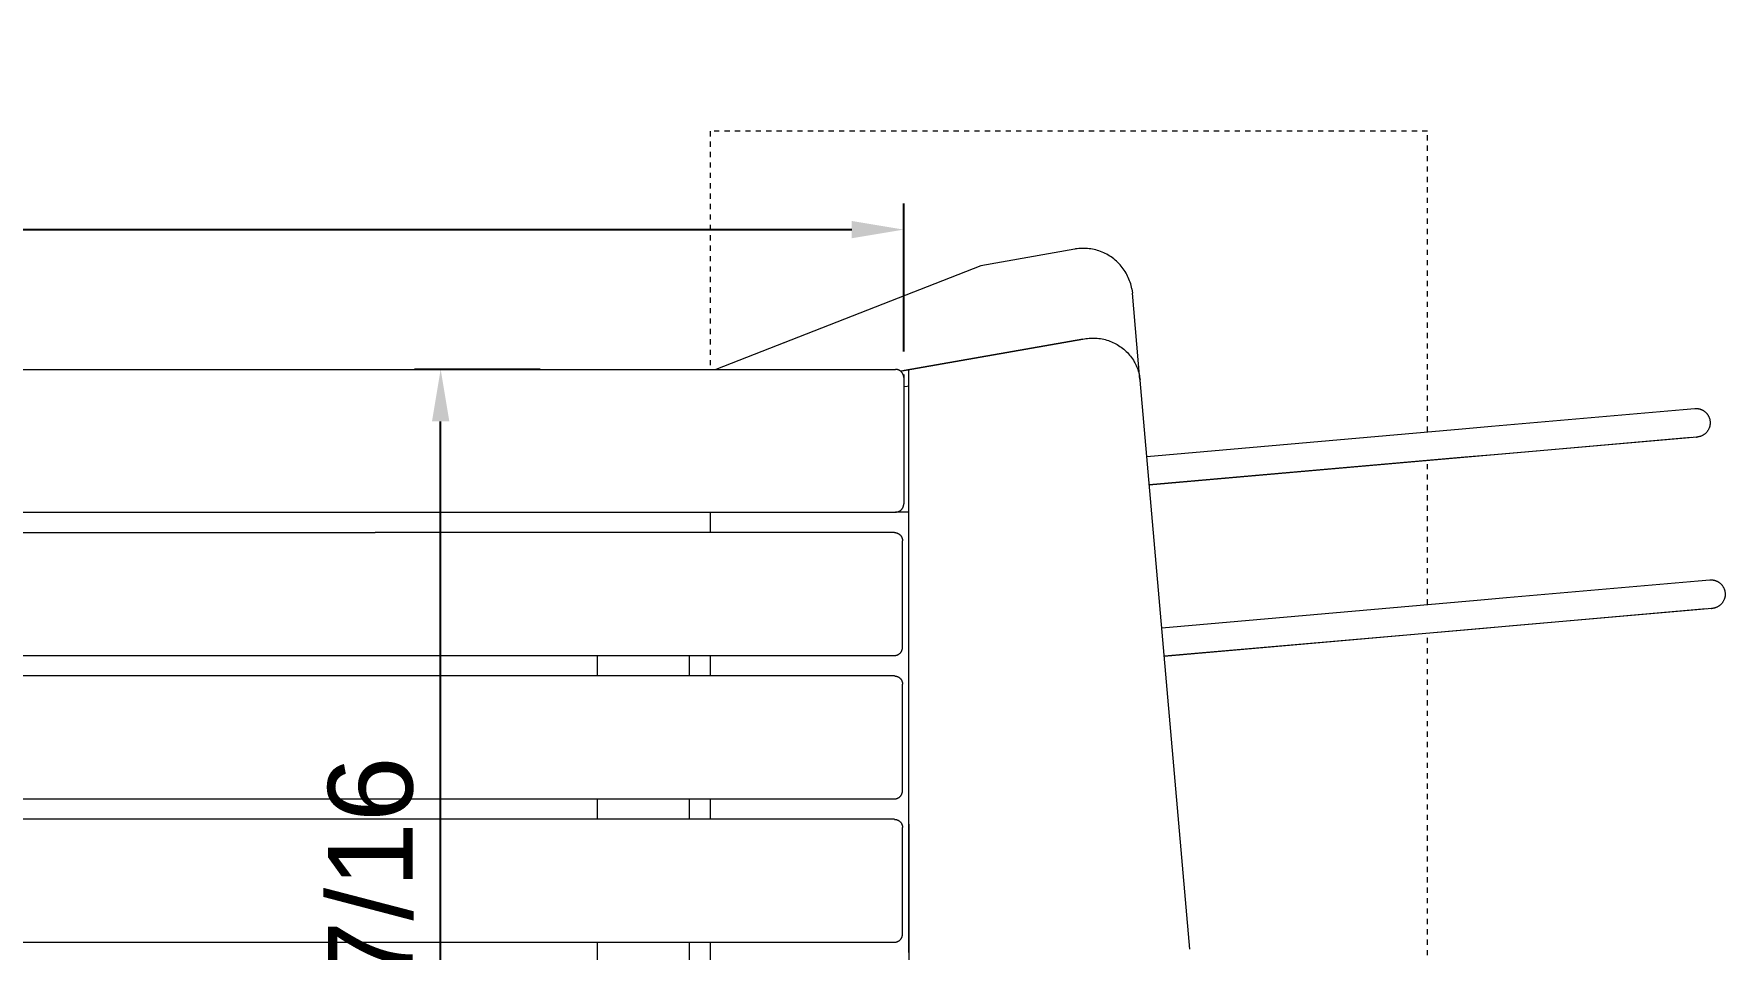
# Model space of a CAD drawing. Header units: inches. Extents: x -2 to 206, y 1 to 129.
# Drawn here: x 99.81 to 132.29, y 62.89 to 80.48 of the extents above; entities that cross this region are included whole.
import ezdxf

# ---------------------------------------------------------------- set-up
doc = ezdxf.new("R2010")
doc.units = ezdxf.units.IN
doc.linetypes.add('HIDDEN', pattern=[1.905, 1.27, -0.635])
for name, color, linetype, lineweight in [('ZANO_R', 7, 'Continuous', 0), ('ZANO_R_przerywana', 250, 'HIDDEN', 0), ('ZANO_W', 1, 'Continuous', 0)]:
    doc.layers.add(name, color=color, linetype=linetype, lineweight=lineweight)
doc.styles.get("Standard").update_dxf_attribs({"font": 'arial.ttf'})
doc.dimstyles.new('amerykanie', dxfattribs={"dimtxt": 50, "dimasz": 50, "dimexe": 0.5, "dimexo": 0.5, "dimgap": 1, "dimtad": 1, "dimdec": 0, "dimzin": 0, "dimlunit": 5, "dimtxsty": 'Standard', "dimcen": 0.09, "dimclrd": 1, "dimclre": 1, "dimclrt": 1, "dimazin": 0, "dimtfac": 1, "dimtdec": 0, "dimtmove": 0, "dimatfit": 3, "dimfxl": 1, "dimtzin": 0, "dimarcsym": 1})

# ---------------------------------------------------------------- blocks, each defined once
blk = doc.blocks.new('*D387')
at = {"layer": 'ZANO_W', "color": 1, "lineweight": -2}
for p, q in [((109.528, 74.034), (107.119, 74.034)), ((107.619, 52.582), (107.619, 73.034)), ((109.528, 51.582), (107.119, 51.582))]:
    blk.add_line(p, q, dxfattribs=at)
at = {"layer": 'ZANO_W', "color": 1}
for points in [[(107.786, 73.034), (107.452, 73.034), (107.619, 74.034)], [(107.452, 52.582), (107.786, 52.582), (107.619, 51.582)]]:
    blk.add_solid(points, dxfattribs=at)
at = {"layer": 'ZANO_W', "color": 1, "insert": (106.279, 62.808), "char_height": 1.625, "attachment_point": 5, "rotation": 90}
blk.add_mtext('22 7/16', dxfattribs=at)
blk = doc.blocks.new('*D388')
at = {"layer": 'ZANO_W', "color": 1, "lineweight": -2}
for p, q in [((18.149, 74.198), (18.149, 77.221)), ((116.513, 74.377), (116.513, 77.221)), ((19.149, 76.721), (115.513, 76.721))]:
    blk.add_line(p, q, dxfattribs=at)
at = {"layer": 'ZANO_W', "color": 1}
for points in [[(19.149, 76.887), (19.149, 76.554), (18.149, 76.721)], [(115.513, 76.554), (115.513, 76.887), (116.513, 76.721)]]:
    blk.add_solid(points, dxfattribs=at)
at = {"layer": 'ZANO_W', "color": 1, "insert": (67.331, 78.061), "char_height": 1.625, "attachment_point": 5}
blk.add_mtext('98 3/8', dxfattribs=at)

msp = doc.modelspace()

# ---------------------------------------------------------------- linework, layer by layer
at = {"layer": 'ZANO_R'}
for p, q in [((119.79941, 76.34736), (117.99449, 76.02346)), ((119.79941, 76.34736), (117.99449, 76.02346)), ((119.81149, 76.34934), (119.79941, 76.34736)), ((119.81149, 76.34934), (119.79941, 76.34736)), ((119.84382, 76.35389), (119.81149, 76.34934)), ((119.84382, 76.35389), (119.81149, 76.34934)), ((119.87629, 76.35732), (119.84382, 76.35389)), ((119.87629, 76.35732), (119.84382, 76.35389)), ((119.90886, 76.35963), (119.87629, 76.35732)), ((119.90886, 76.35963), (119.87629, 76.35732)), ((119.9415, 76.36083), (119.90886, 76.35963)), ((119.9415, 76.36083), (119.90886, 76.35963)), ((119.97415, 76.36089), (119.9415, 76.36083)), ((119.97415, 76.36089), (119.9415, 76.36083)), ((120.00679, 76.35984), (119.97415, 76.36089)), ((120.00679, 76.35984), (119.97415, 76.36089)), ((120.03937, 76.35766), (120.00679, 76.35984)), ((120.03937, 76.35766), (120.00679, 76.35984)), ((120.07185, 76.35436), (120.03937, 76.35766)), ((120.07185, 76.35436), (120.03937, 76.35766)), ((120.10421, 76.34995), (120.07185, 76.35436)), ((120.10421, 76.34995), (120.07185, 76.35436)), ((120.13639, 76.34443), (120.10421, 76.34995)), ((120.13639, 76.34443), (120.10421, 76.34995)), ((120.16836, 76.3378), (120.13639, 76.34443)), ((120.16836, 76.3378), (120.13639, 76.34443)), ((120.20009, 76.33008), (120.16836, 76.3378)), ((120.20009, 76.33008), (120.16836, 76.3378)), ((117.99449, 76.02346), (112.90162, 74.03409)), ((117.99449, 76.02346), (113.05279, 74.09314)), ((120.23153, 76.32127), (120.20009, 76.33008)), ((120.23153, 76.32127), (120.20009, 76.33008)), ((120.26265, 76.31138), (120.23153, 76.32127)), ((120.26265, 76.31138), (120.23153, 76.32127)), ((120.29342, 76.30043), (120.26265, 76.31138)), ((120.29342, 76.30043), (120.26265, 76.31138)), ((120.32378, 76.28843), (120.29342, 76.30043)), ((120.32378, 76.28843), (120.29342, 76.30043)), ((120.35372, 76.27539), (120.32378, 76.28843)), ((120.35372, 76.27539), (120.32378, 76.28843)), ((120.38319, 76.26132), (120.35372, 76.27539)), ((120.38319, 76.26132), (120.35372, 76.27539)), ((120.41216, 76.24625), (120.38319, 76.26132)), ((120.41216, 76.24625), (120.38319, 76.26132)), ((120.44059, 76.2302), (120.41216, 76.24625)), ((120.44059, 76.2302), (120.41216, 76.24625)), ((120.46845, 76.21317), (120.44059, 76.2302)), ((120.46845, 76.21317), (120.44059, 76.2302)), ((120.49572, 76.1952), (120.46845, 76.21317)), ((120.49572, 76.1952), (120.46845, 76.21317)), ((120.52234, 76.1763), (120.49572, 76.1952)), ((120.52234, 76.1763), (120.49572, 76.1952)), ((120.5483, 76.15649), (120.52234, 76.1763)), ((120.5483, 76.15649), (120.52234, 76.1763)), ((120.57357, 76.13581), (120.5483, 76.15649)), ((120.57357, 76.13581), (120.5483, 76.15649)), ((120.59811, 76.11426), (120.57357, 76.13581)), ((120.59811, 76.11426), (120.57357, 76.13581)), ((120.62189, 76.09189), (120.59811, 76.11426)), ((120.62189, 76.09189), (120.59811, 76.11426)), ((120.64489, 76.06871), (120.62189, 76.09189)), ((120.64489, 76.06871), (120.62189, 76.09189)), ((120.66707, 76.04475), (120.64489, 76.06871)), ((120.66707, 76.04475), (120.64489, 76.06871)), ((120.68842, 76.02004), (120.66707, 76.04475)), ((120.68842, 76.02004), (120.66707, 76.04475)), ((120.70891, 75.99462), (120.68842, 76.02004)), ((120.70891, 75.99462), (120.68842, 76.02004)), ((120.72851, 75.9685), (120.70891, 75.99462)), ((120.72851, 75.9685), (120.70891, 75.99462)), ((120.7472, 75.94173), (120.72851, 75.9685)), ((120.7472, 75.94173), (120.72851, 75.9685)), ((120.76496, 75.91432), (120.7472, 75.94173)), ((120.76496, 75.91432), (120.7472, 75.94173)), ((120.78177, 75.88633), (120.76496, 75.91432)), ((120.78177, 75.88633), (120.76496, 75.91432)), ((120.7976, 75.85777), (120.78177, 75.88633)), ((120.7976, 75.85777), (120.78177, 75.88633)), ((120.81244, 75.82868), (120.7976, 75.85777)), ((120.81244, 75.82868), (120.7976, 75.85777)), ((120.82627, 75.7991), (120.81244, 75.82868)), ((120.82627, 75.7991), (120.81244, 75.82868)), ((120.83907, 75.76907), (120.82627, 75.7991)), ((120.83907, 75.76907), (120.82627, 75.7991)), ((120.85084, 75.7386), (120.83907, 75.76907)), ((120.85084, 75.7386), (120.83907, 75.76907)), ((120.86155, 75.70776), (120.85084, 75.7386)), ((120.86155, 75.70776), (120.85084, 75.7386)), ((120.87119, 75.67656), (120.86155, 75.70776)), ((120.87119, 75.67656), (120.86155, 75.70776)), ((120.87975, 75.64505), (120.87119, 75.67656)), ((120.87975, 75.64505), (120.87119, 75.67656)), ((120.88722, 75.61326), (120.87975, 75.64505)), ((120.88722, 75.61326), (120.87975, 75.64505)), ((120.8936, 75.58124), (120.88722, 75.61326)), ((120.8936, 75.58124), (120.88722, 75.61326)), ((120.8936, 75.58124), (120.90492, 75.49635)), ((120.8936, 75.58124), (120.90492, 75.49635)), ((121.05008, 73.83714), (120.90492, 75.49635)), ((121.05008, 73.83714), (120.90492, 75.49635)), ((119.9509, 74.61582), (116.52245, 74.01281)), ((116.52245, 74.01281), (119.9509, 74.61582)), ((119.95094, 74.61543), (116.60784, 74.02446)), ((119.95094, 74.61543), (116.60784, 74.02446)), ((119.9509, 74.61582), (119.98148, 74.62203)), ((119.9509, 74.61582), (119.98148, 74.62203)), ((119.98148, 74.62203), (120.01225, 74.62719)), ((119.98148, 74.62203), (120.01225, 74.62719)), ((120.01225, 74.62719), (120.04318, 74.63131)), ((120.01225, 74.62719), (120.04318, 74.63131)), ((120.04318, 74.63131), (120.07423, 74.63436)), ((120.04318, 74.63131), (120.07423, 74.63436)), ((120.07423, 74.63436), (120.10537, 74.63636)), ((120.07423, 74.63436), (120.10537, 74.63636)), ((120.10537, 74.63636), (120.13656, 74.6373)), ((120.10537, 74.63636), (120.13656, 74.6373)), ((120.13656, 74.6373), (120.16776, 74.63717)), ((120.13656, 74.6373), (120.16776, 74.63717)), ((120.16776, 74.63717), (120.19894, 74.63597)), ((120.16776, 74.63717), (120.19894, 74.63597)), ((120.19894, 74.63597), (120.23006, 74.63372)), ((120.19894, 74.63597), (120.23006, 74.63372)), ((120.23006, 74.63372), (120.26108, 74.63041)), ((120.23006, 74.63372), (120.26108, 74.63041)), ((120.26108, 74.63041), (120.29198, 74.62604)), ((120.26108, 74.63041), (120.29198, 74.62604)), ((120.29198, 74.62604), (120.3227, 74.62062)), ((120.29198, 74.62604), (120.3227, 74.62062)), ((120.3227, 74.62062), (120.35323, 74.61415)), ((120.3227, 74.62062), (120.35323, 74.61415)), ((120.35323, 74.61415), (120.38352, 74.60665)), ((120.35323, 74.61415), (120.38352, 74.60665)), ((120.38352, 74.60665), (120.41353, 74.59813)), ((120.38352, 74.60665), (120.41353, 74.59813)), ((120.41353, 74.59813), (120.44324, 74.58858)), ((120.41353, 74.59813), (120.44324, 74.58858)), ((120.44324, 74.58858), (120.4726, 74.57803)), ((120.44324, 74.58858), (120.4726, 74.57803)), ((120.4726, 74.57803), (120.50159, 74.56648)), ((120.4726, 74.57803), (120.50159, 74.56648)), ((120.50159, 74.56648), (120.53016, 74.55395)), ((120.50159, 74.56648), (120.53016, 74.55395)), ((120.53016, 74.55395), (120.55829, 74.54046)), ((120.53016, 74.55395), (120.55829, 74.54046)), ((120.55829, 74.54046), (120.58595, 74.52601)), ((120.55829, 74.54046), (120.58595, 74.52601)), ((120.58595, 74.52601), (120.6131, 74.51063)), ((120.58595, 74.52601), (120.6131, 74.51063)), ((120.6131, 74.51063), (120.63971, 74.49433)), ((120.6131, 74.51063), (120.63971, 74.49433)), ((120.63971, 74.49433), (120.66574, 74.47714)), ((120.63971, 74.49433), (120.66574, 74.47714)), ((120.66574, 74.47714), (120.69118, 74.45907)), ((120.66574, 74.47714), (120.69118, 74.45907)), ((120.69118, 74.45907), (120.71598, 74.44014)), ((120.69118, 74.45907), (120.71598, 74.44014)), ((120.71598, 74.44014), (120.74013, 74.42038)), ((120.71598, 74.44014), (120.74013, 74.42038)), ((120.74013, 74.42038), (120.76359, 74.39981)), ((120.74013, 74.42038), (120.76359, 74.39981)), ((120.76359, 74.39981), (120.78633, 74.37845)), ((120.76359, 74.39981), (120.78633, 74.37845)), ((120.78633, 74.37845), (120.80833, 74.35632)), ((120.78633, 74.37845), (120.80833, 74.35632)), ((120.80833, 74.35632), (120.82957, 74.33346)), ((120.80833, 74.35632), (120.82957, 74.33346)), ((120.82957, 74.33346), (120.85001, 74.30989)), ((120.82957, 74.33346), (120.85001, 74.30989)), ((120.85001, 74.30989), (120.86964, 74.28564)), ((120.85001, 74.30989), (120.86964, 74.28564)), ((120.86964, 74.28564), (120.88843, 74.26073)), ((120.86964, 74.28564), (120.88843, 74.26073)), ((120.88843, 74.26073), (120.90636, 74.23519)), ((120.88843, 74.26073), (120.90636, 74.23519)), ((120.90636, 74.23519), (120.92341, 74.20906)), ((120.90636, 74.23519), (120.92341, 74.20906)), ((120.92341, 74.20906), (120.93956, 74.18236)), ((120.92341, 74.20906), (120.93956, 74.18236)), ((120.93956, 74.18236), (120.95325, 74.15738)), ((120.93956, 74.18236), (120.95325, 74.15738)), ((120.95325, 74.15738), (120.96613, 74.13196)), ((120.95325, 74.15738), (120.96613, 74.13196)), ((120.96613, 74.13196), (120.97817, 74.10613)), ((120.96613, 74.13196), (120.97817, 74.10613)), ((120.97817, 74.10613), (120.98937, 74.07993)), ((120.97817, 74.10613), (120.98937, 74.07993)), ((120.98937, 74.07993), (120.99971, 74.05338)), ((120.98937, 74.07993), (120.99971, 74.05338)), ((18.30655, 74.03409), (116.35539, 74.03409)), ((116.36077, 74.034), (116.35539, 74.03409)), ((116.36614, 74.03373), (116.36077, 74.034)), ((116.37149, 74.03327), (116.36614, 74.03373)), ((116.37683, 74.03263), (116.37149, 74.03327)), ((116.38214, 74.0318), (116.37683, 74.03263)), ((116.38743, 74.0308), (116.38214, 74.0318)), ((116.39267, 74.02962), (116.38743, 74.0308)), ((116.39787, 74.02825), (116.39267, 74.02962)), ((116.40302, 74.02672), (116.39787, 74.02825)), ((116.40812, 74.025), (116.40302, 74.02672)), ((116.41316, 74.02311), (116.40812, 74.025)), ((116.41812, 74.02106), (116.41316, 74.02311)), ((116.42302, 74.01883), (116.41812, 74.02106)), ((116.42783, 74.01644), (116.42302, 74.01883)), ((116.43256, 74.01388), (116.42783, 74.01644)), ((116.43721, 74.01117), (116.43256, 74.01388)), ((116.44175, 74.0083), (116.43721, 74.01117)), ((116.4462, 74.00527), (116.44175, 74.0083)), ((116.44378, 74.00695), (116.52245, 74.01281)), ((116.45054, 74.0021), (116.4462, 74.00527)), ((116.45476, 73.99878), (116.45054, 74.0021)), ((116.45888, 73.99531), (116.45476, 73.99878)), ((116.46287, 73.99171), (116.45888, 73.99531)), ((116.46673, 73.98797), (116.46287, 73.99171)), ((116.47047, 73.98411), (116.46673, 73.98797)), ((116.47407, 73.98012), (116.47047, 73.98411)), ((116.47754, 73.976), (116.47407, 73.98012)), ((116.48086, 73.97177), (116.47754, 73.976)), ((116.48403, 73.96744), (116.48086, 73.97177)), ((116.48706, 73.96299), (116.48403, 73.96744)), ((116.48993, 73.95845), (116.48706, 73.96299)), ((116.49265, 73.9538), (116.48993, 73.95845)), ((116.4952, 73.94907), (116.49265, 73.9538)), ((116.49384, 74.01068), (116.52245, 74.01281)), ((116.49759, 73.94426), (116.4952, 73.94907)), ((116.49982, 73.93936), (116.49759, 73.94426)), ((116.50188, 73.9344), (116.49982, 73.93936)), ((116.50376, 73.92936), (116.50188, 73.9344)), ((116.50548, 73.92426), (116.50376, 73.92936)), ((116.50702, 73.91911), (116.50548, 73.92426)), ((116.50838, 73.91391), (116.50702, 73.91911)), ((116.50956, 73.90867), (116.50838, 73.91391)), ((116.51056, 73.90338), (116.50956, 73.90867)), ((116.51139, 73.89807), (116.51056, 73.90338)), ((116.51203, 73.89273), (116.51139, 73.89807)), ((116.51249, 73.88737), (116.51203, 73.89273)), ((116.51276, 73.882), (116.51249, 73.88737)), ((116.51285, 73.87663), (116.51276, 73.882)), ((116.51285, 73.93568), (116.51285, 71.50785)), ((116.51285, 73.87663), (116.51285, 71.4488)), ((116.60784, 65.29493), (116.60784, 74.02446)), ((116.60784, 62.82761), (116.60784, 74.02446)), ((120.99971, 74.05338), (121.00919, 74.02651)), ((120.99971, 74.05338), (121.00919, 74.02651)), ((121.00919, 74.02651), (121.01779, 73.99934)), ((121.00919, 74.02651), (121.01779, 73.99934)), ((121.01779, 73.99934), (121.0255, 73.97191)), ((121.01779, 73.99934), (121.0255, 73.97191)), ((121.0255, 73.97191), (121.03232, 73.94424)), ((121.0255, 73.97191), (121.03232, 73.94424)), ((121.03232, 73.94424), (121.03824, 73.91637)), ((121.03232, 73.94424), (121.03824, 73.91637)), ((121.03824, 73.91637), (121.04325, 73.88832)), ((121.03824, 73.91637), (121.04325, 73.88832)), ((121.04325, 73.88832), (121.04735, 73.86012)), ((121.04325, 73.88832), (121.04735, 73.86012)), ((121.04735, 73.86012), (121.05053, 73.8318)), ((121.04735, 73.86012), (121.05053, 73.8318)), ((122.0078, 62.89042), (121.05111, 73.82542)), ((122.0078, 62.89042), (121.05111, 73.82542)), ((116.577, 73.70422), (116.51285, 73.69944)), ((116.577, 73.70422), (116.51285, 73.69944)), ((116.60784, 73.70964), (116.577, 73.70422)), ((116.60784, 73.70964), (116.577, 73.70422)), ((127.80325, 72.94266), (131.48132, 73.26387)), ((131.48132, 73.26387), (131.70508, 73.28333)), ((131.70508, 73.28333), (131.71222, 73.28379)), ((131.71222, 73.28379), (131.7169, 73.28397)), ((131.7169, 73.28397), (131.72158, 73.28406)), ((131.72158, 73.28406), (131.7286, 73.28406)), ((131.7286, 73.28406), (131.7377, 73.2838)), ((131.7377, 73.2838), (131.74585, 73.28332)), ((131.74585, 73.28332), (131.75399, 73.2826)), ((131.75399, 73.2826), (131.7621, 73.28164)), ((131.7621, 73.28164), (131.77018, 73.28044)), ((131.77018, 73.28044), (131.77631, 73.27936)), ((131.77631, 73.27936), (131.78242, 73.27814)), ((131.78242, 73.27814), (131.78851, 73.27679)), ((131.78851, 73.27679), (131.79455, 73.27529)), ((131.79455, 73.27529), (131.80057, 73.27366)), ((131.80057, 73.27366), (131.80654, 73.27189)), ((131.80654, 73.27189), (131.81248, 73.26999)), ((131.81248, 73.26999), (131.81837, 73.26795)), ((131.81837, 73.26795), (131.82421, 73.26578)), ((131.82421, 73.26578), (131.83, 73.26348)), ((131.83, 73.26348), (131.83574, 73.26106)), ((131.83574, 73.26106), (131.84142, 73.2585)), ((131.84142, 73.2585), (131.84704, 73.25581)), ((131.84704, 73.25581), (131.8526, 73.253)), ((131.8526, 73.253), (131.8581, 73.25006)), ((131.8581, 73.25006), (131.86352, 73.247)), ((131.86352, 73.247), (131.8716, 73.24213)), ((131.8716, 73.24213), (131.87953, 73.23699)), ((131.87953, 73.23699), (131.88728, 73.23156)), ((131.88728, 73.23156), (131.89484, 73.22587)), ((131.89484, 73.22587), (131.90221, 73.21993)), ((131.90221, 73.21993), (131.90936, 73.21373)), ((131.90936, 73.21373), (131.91629, 73.20731)), ((131.91629, 73.20731), (131.92298, 73.20066)), ((131.92298, 73.20066), (131.92896, 73.19431)), ((131.92896, 73.19431), (131.93476, 73.18775)), ((131.93476, 73.18775), (131.94036, 73.18099)), ((131.94036, 73.18099), (131.94576, 73.17404)), ((131.94576, 73.17404), (131.95094, 73.16691)), ((131.95094, 73.16691), (131.9559, 73.1596)), ((131.9559, 73.1596), (131.96063, 73.15212)), ((131.96063, 73.15212), (131.96512, 73.1445)), ((131.96512, 73.1445), (131.96936, 73.13673)), ((131.96936, 73.13673), (131.97335, 73.12884)), ((131.97335, 73.12884), (131.97708, 73.12083)), ((131.97708, 73.12083), (131.98054, 73.11272)), ((131.98054, 73.11272), (131.98374, 73.10452)), ((131.98374, 73.10452), (131.98667, 73.09624)), ((131.98667, 73.09624), (131.98932, 73.0879)), ((121.17904, 72.36316), (127.239, 72.89333)), ((127.239, 72.89333), (127.80325, 72.94266)), ((131.85554, 72.76561), (131.84715, 72.7613)), ((131.86378, 72.77021), (131.85554, 72.76561)), ((131.87186, 72.77509), (131.86378, 72.77021)), ((131.87977, 72.78024), (131.87186, 72.77509)), ((131.88749, 72.78566), (131.87977, 72.78024)), ((131.89503, 72.79134), (131.88749, 72.78566)), ((131.90236, 72.79727), (131.89503, 72.79134)), ((131.90949, 72.80345), (131.90236, 72.79727)), ((131.91641, 72.80987), (131.90949, 72.80345)), ((131.9231, 72.81653), (131.91641, 72.80987)), ((131.92955, 72.82341), (131.9231, 72.81653)), ((131.93577, 72.83051), (131.92955, 72.82341)), ((131.94174, 72.83781), (131.93577, 72.83051)), ((131.94746, 72.84532), (131.94174, 72.83781)), ((131.95292, 72.85302), (131.94746, 72.84532)), ((131.95811, 72.8609), (131.95292, 72.85302)), ((131.96303, 72.86895), (131.95811, 72.8609)), ((131.96767, 72.87717), (131.96303, 72.86895)), ((131.97202, 72.88554), (131.96767, 72.87717)), ((131.97609, 72.89405), (131.97202, 72.88554)), ((131.97986, 72.9027), (131.97609, 72.89405)), ((131.98334, 72.91148), (131.97986, 72.9027)), ((131.98651, 72.92036), (131.98334, 72.91148)), ((131.98938, 72.92935), (131.98651, 72.92036)), ((131.98932, 73.0879), (131.9917, 73.07951)), ((131.99193, 72.93844), (131.98938, 72.92935)), ((131.9917, 73.07951), (131.994, 73.07024)), ((131.99418, 72.9476), (131.99193, 72.93844)), ((131.994, 73.07024), (131.99598, 73.0609)), ((131.99611, 72.95684), (131.99418, 72.9476)), ((131.99598, 73.0609), (131.99763, 73.0515)), ((131.99772, 72.96614), (131.99611, 72.95684)), ((131.99763, 73.0515), (131.99895, 73.04204)), ((131.99901, 72.97548), (131.99772, 72.96614)), ((131.99895, 73.04204), (131.99995, 73.03255)), ((131.99998, 72.98487), (131.99901, 72.97548)), ((131.99995, 73.03255), (132.00062, 73.02303)), ((132.00064, 72.99439), (131.99998, 72.98487)), ((132.00062, 73.02303), (132.00095, 73.01348)), ((132.00096, 73.00394), (132.00064, 72.99439)), ((132.00095, 73.01348), (132.00096, 73.00394)), ((131.52927, 72.71484), (127.8512, 72.39363)), ((131.63643, 72.72406), (128.30227, 72.43097)), ((131.74767, 72.73387), (131.52927, 72.71484)), ((131.74211, 72.73336), (131.74087, 72.73325)), ((131.74153, 72.73344), (131.74274, 72.73352)), ((131.75707, 72.73478), (131.74768, 72.73385)), ((131.76642, 72.73602), (131.75707, 72.73478)), ((131.77573, 72.73759), (131.76642, 72.73602)), ((131.78497, 72.73947), (131.77573, 72.73759)), ((131.79415, 72.74166), (131.78497, 72.73947)), ((131.80325, 72.74417), (131.79415, 72.74166)), ((131.81225, 72.74699), (131.80325, 72.74417)), ((131.82115, 72.75012), (131.81225, 72.74699)), ((131.82994, 72.75355), (131.82115, 72.75012)), ((131.83861, 72.75728), (131.82994, 72.75355)), ((131.84715, 72.7613), (131.83861, 72.75728)), ((127.28704, 72.3443), (121.22707, 71.81413)), ((127.56513, 72.3664), (121.22727, 71.81191)), ((127.8512, 72.39363), (127.28704, 72.3443)), ((128.30227, 72.43097), (127.56513, 72.3664)), ((28.4449, 71.29134), (106.19783, 71.29134)), ((106.19783, 71.29134), (116.35539, 71.29134)), ((112.79246, 71.29134), (112.79246, 70.89768)), ((116.35539, 71.29134), (116.36077, 71.29143)), ((116.60784, 71.29134), (116.35539, 71.29134)), ((116.36077, 71.29143), (116.36614, 71.29171)), ((116.36614, 71.29171), (116.37149, 71.29217)), ((116.37149, 71.29217), (116.37683, 71.29281)), ((116.37683, 71.29281), (116.38214, 71.29363)), ((116.38214, 71.29363), (116.38743, 71.29463)), ((116.38743, 71.29463), (116.39267, 71.29582)), ((116.39267, 71.29582), (116.39787, 71.29718)), ((116.39787, 71.29718), (116.40302, 71.29872)), ((116.40302, 71.29872), (116.40812, 71.30043)), ((116.40812, 71.30043), (116.41316, 71.30232)), ((116.41316, 71.30232), (116.41812, 71.30438)), ((116.41812, 71.30438), (116.42302, 71.3066)), ((116.42302, 71.3066), (116.42783, 71.30899)), ((116.42783, 71.30899), (116.43256, 71.31155)), ((116.43256, 71.31155), (116.43721, 71.31426)), ((116.43721, 71.31426), (116.44175, 71.31714)), ((116.44175, 71.31714), (116.4462, 71.32016)), ((116.4462, 71.32016), (116.45054, 71.32334)), ((116.45054, 71.32334), (116.45476, 71.32666)), ((116.45476, 71.32666), (116.45888, 71.33012)), ((116.45888, 71.33012), (116.46287, 71.33372)), ((116.46287, 71.33372), (116.46673, 71.33746)), ((116.46673, 71.33746), (116.47047, 71.34133)), ((116.47047, 71.34133), (116.47407, 71.34532)), ((116.47407, 71.34532), (116.47754, 71.34943)), ((116.47754, 71.34943), (116.48086, 71.35366)), ((116.48086, 71.35366), (116.48403, 71.358)), ((116.48403, 71.358), (116.48706, 71.36244)), ((116.48706, 71.36244), (116.48993, 71.36699)), ((116.48993, 71.36699), (116.49265, 71.37163)), ((116.49265, 71.37163), (116.4952, 71.37636)), ((116.4952, 71.37636), (116.49759, 71.38118)), ((116.49759, 71.38118), (116.49982, 71.38607)), ((116.49982, 71.38607), (116.50188, 71.39104)), ((116.50188, 71.39104), (116.50376, 71.39607)), ((116.50376, 71.39607), (116.50548, 71.40117)), ((116.50548, 71.40117), (116.50702, 71.40632)), ((116.50702, 71.40632), (116.50838, 71.41152)), ((116.50838, 71.41152), (116.50956, 71.41677)), ((116.50956, 71.41677), (116.51056, 71.42205)), ((116.51056, 71.42205), (116.51139, 71.42736)), ((116.51139, 71.42736), (116.51203, 71.4327)), ((116.51203, 71.4327), (116.51249, 71.43806)), ((116.51249, 71.43806), (116.51276, 71.44343)), ((116.51276, 71.44343), (116.51285, 71.4488)), ((28.28061, 70.89768), (106.36212, 70.89768)), ((116.33228, 70.89768), (106.36212, 70.89768)), ((116.33228, 70.89768), (116.33765, 70.89759)), ((116.33765, 70.89759), (116.34302, 70.89731)), ((116.34302, 70.89731), (116.34838, 70.89685)), ((116.34838, 70.89685), (116.35372, 70.89621)), ((116.35372, 70.89621), (116.35903, 70.89539)), ((116.35903, 70.89539), (116.36431, 70.89438)), ((116.36431, 70.89438), (116.36956, 70.8932)), ((116.36956, 70.8932), (116.37476, 70.89184)), ((116.37476, 70.89184), (116.37991, 70.8903)), ((116.37991, 70.8903), (116.38501, 70.88859)), ((116.38501, 70.88859), (116.39004, 70.8867)), ((116.39004, 70.8867), (116.39501, 70.88464)), ((116.39501, 70.88464), (116.39991, 70.88242)), ((116.39991, 70.88242), (116.40472, 70.88002)), ((116.40472, 70.88002), (116.40945, 70.87747)), ((116.40945, 70.87747), (116.41409, 70.87475)), ((116.41409, 70.87475), (116.41864, 70.87188)), ((116.41864, 70.87188), (116.42308, 70.86886)), ((116.42308, 70.86886), (116.42742, 70.86568)), ((116.42742, 70.86568), (116.43165, 70.86236)), ((116.43165, 70.86236), (116.43576, 70.8589)), ((116.43576, 70.8589), (116.43976, 70.85529)), ((116.43976, 70.85529), (116.44362, 70.85156)), ((116.44362, 70.85156), (116.44736, 70.84769)), ((116.44736, 70.84769), (116.45096, 70.8437)), ((116.45096, 70.8437), (116.45442, 70.83959)), ((116.45442, 70.83959), (116.45775, 70.83536)), ((116.45775, 70.83536), (116.46092, 70.83102)), ((116.46092, 70.83102), (116.46395, 70.82657)), ((116.46395, 70.82657), (116.46682, 70.82203)), ((116.46682, 70.82203), (116.46953, 70.81739)), ((116.46953, 70.81739), (116.47209, 70.81266)), ((116.47209, 70.81266), (116.47448, 70.80784)), ((116.47448, 70.80784), (116.47671, 70.80295)), ((116.47671, 70.80295), (116.47876, 70.79798)), ((116.47876, 70.79798), (116.48065, 70.79294)), ((116.48065, 70.79294), (116.48236, 70.78785)), ((116.48236, 70.78785), (116.4839, 70.7827)), ((116.4839, 70.7827), (116.48526, 70.7775)), ((116.48526, 70.7775), (116.48645, 70.77225)), ((116.48645, 70.77225), (116.48745, 70.76697)), ((116.48745, 70.76697), (116.48828, 70.76165)), ((116.48828, 70.76165), (116.48892, 70.75632)), ((116.48892, 70.75632), (116.48937, 70.75096)), ((116.48937, 70.75096), (116.48965, 70.74559)), ((116.48965, 70.74559), (116.48974, 70.74021)), ((116.48974, 68.69317), (116.48974, 70.74021)), ((128.09145, 69.64849), (131.76953, 69.9697)), ((131.76953, 69.9697), (131.99328, 69.98916)), ((131.99328, 69.98916), (132.00042, 69.98961)), ((132.00042, 69.98961), (132.0051, 69.98979)), ((132.0051, 69.98979), (132.00979, 69.98988)), ((132.00979, 69.98988), (132.0168, 69.98988)), ((132.0168, 69.98988), (132.0259, 69.98963)), ((132.0259, 69.98963), (132.03406, 69.98914)), ((132.03406, 69.98914), (132.04219, 69.98842)), ((132.04219, 69.98842), (132.0503, 69.98746)), ((132.0503, 69.98746), (132.05838, 69.98626)), ((132.05838, 69.98626), (132.06452, 69.98518)), ((132.06452, 69.98518), (132.07063, 69.98397)), ((132.07063, 69.98397), (132.07671, 69.98261)), ((132.07671, 69.98261), (132.08276, 69.98111)), ((132.08276, 69.98111), (132.08877, 69.97948)), ((132.08877, 69.97948), (132.09475, 69.97771)), ((132.09475, 69.97771), (132.10068, 69.97581)), ((132.10068, 69.97581), (132.10657, 69.97377)), ((132.10657, 69.97377), (132.11241, 69.97161)), ((132.11241, 69.97161), (132.1182, 69.96931)), ((132.1182, 69.96931), (132.12394, 69.96688)), ((132.12394, 69.96688), (132.12962, 69.96432)), ((132.12962, 69.96432), (132.13525, 69.96163)), ((132.13525, 69.96163), (132.14081, 69.95882)), ((132.14081, 69.95882), (132.1463, 69.95588)), ((132.1463, 69.95588), (132.15173, 69.95282)), ((132.15173, 69.95282), (132.15981, 69.94796)), ((132.15981, 69.94796), (132.16773, 69.94281)), ((132.16773, 69.94281), (132.17548, 69.93738)), ((132.17548, 69.93738), (132.18305, 69.93169)), ((132.18305, 69.93169), (132.19041, 69.92575)), ((132.19041, 69.92575), (132.19756, 69.91956)), ((132.19756, 69.91956), (132.20449, 69.91313)), ((132.20449, 69.91313), (132.21118, 69.90648)), ((132.21118, 69.90648), (132.21716, 69.90013)), ((132.21716, 69.90013), (132.22296, 69.89358)), ((132.22296, 69.89358), (132.22856, 69.88682)), ((132.22856, 69.88682), (132.23396, 69.87986)), ((132.23396, 69.87986), (132.23914, 69.87273)), ((132.23914, 69.87273), (132.24411, 69.86542)), ((132.24411, 69.86542), (132.24883, 69.85795)), ((132.24883, 69.85795), (132.25332, 69.85032)), ((132.25332, 69.85032), (132.25756, 69.84256)), ((132.25756, 69.84256), (132.26155, 69.83466)), ((121.46724, 69.06898), (127.52721, 69.59916)), ((127.52721, 69.59916), (128.09145, 69.64849)), ((132.20461, 69.5157), (132.1977, 69.50928)), ((132.2113, 69.52235), (132.20461, 69.5157)), ((132.21776, 69.52923), (132.2113, 69.52235)), ((132.22398, 69.53633), (132.21776, 69.52923)), ((132.22995, 69.54364), (132.22398, 69.53633)), ((132.23567, 69.55114), (132.22995, 69.54364)), ((132.24112, 69.55884), (132.23567, 69.55114)), ((132.24631, 69.56672), (132.24112, 69.55884)), ((132.25123, 69.57477), (132.24631, 69.56672)), ((132.25587, 69.58299), (132.25123, 69.57477)), ((132.26023, 69.59136), (132.25587, 69.58299)), ((132.26429, 69.59988), (132.26023, 69.59136)), ((132.26155, 69.83466), (132.26528, 69.82666)), ((132.26807, 69.60852), (132.26429, 69.59988)), ((132.26528, 69.82666), (132.26875, 69.81854)), ((132.27154, 69.6173), (132.26807, 69.60852)), ((132.26875, 69.81854), (132.27194, 69.81034)), ((132.27471, 69.62619), (132.27154, 69.6173)), ((132.27194, 69.81034), (132.27487, 69.80207)), ((132.27758, 69.63518), (132.27471, 69.62619)), ((132.27487, 69.80207), (132.27752, 69.79372)), ((132.27752, 69.79372), (132.2799, 69.78533)), ((132.28014, 69.64426), (132.27758, 69.63518)), ((132.2799, 69.78533), (132.2822, 69.77607)), ((132.28238, 69.65342), (132.28014, 69.64426)), ((132.2822, 69.77607), (132.28418, 69.76673)), ((132.28431, 69.66266), (132.28238, 69.65342)), ((132.28418, 69.76673), (132.28583, 69.75732)), ((132.28592, 69.67196), (132.28431, 69.66266)), ((132.28583, 69.75732), (132.28716, 69.74787)), ((132.28721, 69.68131), (132.28592, 69.67196)), ((132.28716, 69.74787), (132.28815, 69.73837)), ((132.28818, 69.69069), (132.28721, 69.68131)), ((132.28815, 69.73837), (132.28882, 69.72885)), ((132.28884, 69.70022), (132.28818, 69.69069)), ((132.28882, 69.72885), (132.28916, 69.71931)), ((132.28916, 69.70976), (132.28884, 69.70022)), ((132.28916, 69.71931), (132.28916, 69.70976)), ((131.81748, 69.42066), (128.1394, 69.09945)), ((131.92464, 69.42988), (128.59047, 69.13679)), ((132.03588, 69.43969), (131.81748, 69.42066)), ((132.03032, 69.43918), (132.02907, 69.43907)), ((132.02973, 69.43927), (132.03095, 69.43934)), ((132.04527, 69.4406), (132.03588, 69.43968)), ((132.05462, 69.44184), (132.04527, 69.4406)), ((132.06393, 69.44341), (132.05462, 69.44184)), ((132.07318, 69.44529), (132.06393, 69.44341)), ((132.08235, 69.44749), (132.07318, 69.44529)), ((132.09145, 69.45), (132.08235, 69.44749)), ((132.10045, 69.45282), (132.09145, 69.45)), ((132.10936, 69.45594), (132.10045, 69.45282)), ((132.11815, 69.45937), (132.10936, 69.45594)), ((132.12682, 69.4631), (132.11815, 69.45937)), ((132.13535, 69.46712), (132.12682, 69.4631)), ((132.14374, 69.47144), (132.13535, 69.46712)), ((132.15199, 69.47603), (132.14374, 69.47144)), ((132.16006, 69.48091), (132.15199, 69.47603)), ((132.16797, 69.48606), (132.16006, 69.48091)), ((132.1757, 69.49148), (132.16797, 69.48606)), ((132.18323, 69.49716), (132.1757, 69.49148)), ((132.19057, 69.50309), (132.18323, 69.49716)), ((132.1977, 69.50928), (132.19057, 69.50309)), ((127.57524, 69.05013), (121.51528, 68.51995)), ((127.85334, 69.07222), (121.51547, 68.51773)), ((128.1394, 69.09945), (127.57524, 69.05013)), ((128.59047, 69.13679), (127.85334, 69.07222)), ((116.36956, 68.54018), (116.37476, 68.54155)), ((116.37476, 68.54155), (116.37991, 68.54308)), ((116.37991, 68.54308), (116.38501, 68.5448)), ((116.38501, 68.5448), (116.39004, 68.54668)), ((116.39004, 68.54668), (116.39501, 68.54874)), ((116.39501, 68.54874), (116.39991, 68.55097)), ((116.39991, 68.55097), (116.40472, 68.55336)), ((116.40472, 68.55336), (116.40945, 68.55592)), ((116.40945, 68.55592), (116.41409, 68.55863)), ((116.41409, 68.55863), (116.41864, 68.5615)), ((116.41864, 68.5615), (116.42308, 68.56453)), ((116.42308, 68.56453), (116.42742, 68.5677)), ((116.42742, 68.5677), (116.43165, 68.57102)), ((116.43165, 68.57102), (116.43576, 68.57449)), ((116.43576, 68.57449), (116.43976, 68.57809)), ((116.43976, 68.57809), (116.44362, 68.58183)), ((116.44362, 68.58183), (116.44736, 68.58569)), ((116.44736, 68.58569), (116.45096, 68.58968)), ((116.45096, 68.58968), (116.45442, 68.5938)), ((116.45442, 68.5938), (116.45775, 68.59803)), ((116.45775, 68.59803), (116.46092, 68.60236)), ((116.46092, 68.60236), (116.46395, 68.60681)), ((116.46395, 68.60681), (116.46682, 68.61135)), ((116.46682, 68.61135), (116.46953, 68.616)), ((116.46953, 68.616), (116.47209, 68.62073)), ((116.47209, 68.62073), (116.47448, 68.62554)), ((116.47448, 68.62554), (116.47671, 68.63044)), ((116.47671, 68.63044), (116.47876, 68.6354)), ((116.47876, 68.6354), (116.48065, 68.64044)), ((116.48065, 68.64044), (116.48236, 68.64554)), ((116.48236, 68.64554), (116.4839, 68.65069)), ((116.4839, 68.65069), (116.48526, 68.65589)), ((116.48526, 68.65589), (116.48645, 68.66113)), ((116.48645, 68.66113), (116.48745, 68.66642)), ((116.48745, 68.66642), (116.48828, 68.67173)), ((116.48828, 68.67173), (116.48892, 68.67707)), ((116.48892, 68.67707), (116.48937, 68.68243)), ((116.48937, 68.68243), (116.48965, 68.6878)), ((116.48965, 68.6878), (116.48974, 68.69317)), ((18.31046, 68.53571), (116.33228, 68.53571)), ((110.62418, 68.53571), (110.62418, 68.14204)), ((112.39566, 68.14204), (112.39566, 68.53571)), ((112.79246, 68.53571), (112.79246, 68.14204)), ((116.33228, 68.53571), (116.33765, 68.5358)), ((116.33765, 68.5358), (116.34302, 68.53607)), ((116.34302, 68.53607), (116.34838, 68.53653)), ((116.34838, 68.53653), (116.35372, 68.53717)), ((116.35372, 68.53717), (116.35903, 68.538)), ((116.35903, 68.538), (116.36431, 68.539)), ((116.36431, 68.539), (116.36956, 68.54018)), ((116.33228, 68.14204), (18.31046, 68.14204)), ((116.33228, 68.14204), (116.33765, 68.14195)), ((116.33765, 68.14195), (116.34302, 68.14168)), ((116.34302, 68.14168), (116.34838, 68.14122)), ((116.34838, 68.14122), (116.35372, 68.14058)), ((116.35372, 68.14058), (116.35903, 68.13975)), ((116.35903, 68.13975), (116.36431, 68.13875)), ((116.36431, 68.13875), (116.36956, 68.13757)), ((116.36956, 68.13757), (116.37476, 68.13621)), ((116.37476, 68.13621), (116.37991, 68.13467)), ((116.37991, 68.13467), (116.38501, 68.13295)), ((116.38501, 68.13295), (116.39004, 68.13107)), ((116.39004, 68.13107), (116.39501, 68.12901)), ((116.39501, 68.12901), (116.39991, 68.12678)), ((116.39991, 68.12678), (116.40472, 68.12439)), ((116.40472, 68.12439), (116.40945, 68.12184)), ((116.40945, 68.12184), (116.41409, 68.11912)), ((116.41409, 68.11912), (116.41864, 68.11625)), ((116.41864, 68.11625), (116.42308, 68.11322)), ((116.42308, 68.11322), (116.42742, 68.11005)), ((116.42742, 68.11005), (116.43165, 68.10673)), ((116.43165, 68.10673), (116.43576, 68.10326)), ((116.43576, 68.10326), (116.43976, 68.09966)), ((116.43976, 68.09966), (116.44362, 68.09592)), ((116.44362, 68.09592), (116.44736, 68.09206)), ((116.44736, 68.09206), (116.45096, 68.08807)), ((116.45096, 68.08807), (116.45442, 68.08395)), ((116.45442, 68.08395), (116.45775, 68.07973)), ((116.45775, 68.07973), (116.46092, 68.07539)), ((116.46092, 68.07539), (116.46395, 68.07094)), ((116.46395, 68.07094), (116.46682, 68.0664)), ((116.46682, 68.0664), (116.46953, 68.06175)), ((116.46953, 68.06175), (116.47209, 68.05702)), ((116.47209, 68.05702), (116.47448, 68.05221)), ((116.47448, 68.05221), (116.47671, 68.04731)), ((116.47671, 68.04731), (116.47876, 68.04235)), ((116.47876, 68.04235), (116.48065, 68.03731)), ((116.48065, 68.03731), (116.48236, 68.03221)), ((116.48236, 68.03221), (116.4839, 68.02706)), ((116.4839, 68.02706), (116.48526, 68.02186)), ((116.48526, 68.02186), (116.48645, 68.01662)), ((116.48645, 68.01662), (116.48745, 68.01133)), ((116.48745, 68.01133), (116.48828, 68.00602)), ((116.48828, 68.00602), (116.48892, 68.00068)), ((116.48892, 68.00068), (116.48937, 67.99533)), ((116.48937, 67.99533), (116.48965, 67.98996)), ((116.48965, 67.98996), (116.48974, 67.98458)), ((116.48974, 65.93754), (116.48974, 67.98458)), ((18.31046, 65.78007), (116.33228, 65.78007)), ((110.62418, 65.78007), (110.62418, 65.38641)), ((112.39566, 65.38641), (112.39566, 65.78007)), ((112.79246, 65.78007), (112.79246, 65.38641)), ((116.33228, 65.78007), (116.33765, 65.78016)), ((116.33765, 65.78016), (116.34302, 65.78044)), ((116.34302, 65.78044), (116.34838, 65.7809)), ((116.34838, 65.7809), (116.35372, 65.78154)), ((116.35372, 65.78154), (116.35903, 65.78236)), ((116.35903, 65.78236), (116.36431, 65.78337)), ((116.36431, 65.78337), (116.36956, 65.78455)), ((116.36956, 65.78455), (116.37476, 65.78591)), ((116.37476, 65.78591), (116.37991, 65.78745)), ((116.37991, 65.78745), (116.38501, 65.78916)), ((116.38501, 65.78916), (116.39004, 65.79105)), ((116.39004, 65.79105), (116.39501, 65.79311)), ((116.39501, 65.79311), (116.39991, 65.79534)), ((116.39991, 65.79534), (116.40472, 65.79773)), ((116.40472, 65.79773), (116.40945, 65.80028)), ((116.40945, 65.80028), (116.41409, 65.803)), ((116.41409, 65.803), (116.41864, 65.80587)), ((116.41864, 65.80587), (116.42308, 65.80889)), ((116.42308, 65.80889), (116.42742, 65.81207)), ((116.42742, 65.81207), (116.43165, 65.81539)), ((116.43165, 65.81539), (116.43576, 65.81885)), ((116.43576, 65.81885), (116.43976, 65.82246)), ((116.43976, 65.82246), (116.44362, 65.82619)), ((116.44362, 65.82619), (116.44736, 65.83006)), ((116.44736, 65.83006), (116.45096, 65.83405)), ((116.45096, 65.83405), (116.45442, 65.83816)), ((116.45442, 65.83816), (116.45775, 65.84239)), ((116.45775, 65.84239), (116.46092, 65.84673)), ((116.46092, 65.84673), (116.46395, 65.85118)), ((116.46395, 65.85118), (116.46682, 65.85572)), ((116.46682, 65.85572), (116.46953, 65.86036)), ((116.46953, 65.86036), (116.47209, 65.86509)), ((116.47209, 65.86509), (116.47448, 65.86991)), ((116.47448, 65.86991), (116.47671, 65.8748)), ((116.47671, 65.8748), (116.47876, 65.87977)), ((116.47876, 65.87977), (116.48065, 65.88481)), ((116.48065, 65.88481), (116.48236, 65.8899)), ((116.48236, 65.8899), (116.4839, 65.89505)), ((116.4839, 65.89505), (116.48526, 65.90026)), ((116.48526, 65.90026), (116.48645, 65.9055)), ((116.48645, 65.9055), (116.48745, 65.91078)), ((116.48745, 65.91078), (116.48828, 65.9161)), ((116.48828, 65.9161), (116.48892, 65.92143)), ((116.48892, 65.92143), (116.48937, 65.92679)), ((116.48937, 65.92679), (116.48965, 65.93216)), ((116.48965, 65.93216), (116.48974, 65.93754)), ((116.33228, 65.38641), (18.31046, 65.38641)), ((116.33228, 65.38641), (116.33765, 65.38632)), ((116.33765, 65.38632), (116.34302, 65.38604)), ((116.34302, 65.38604), (116.34838, 65.38559)), ((116.34838, 65.38559), (116.35372, 65.38494)), ((116.35372, 65.38494), (116.35903, 65.38412)), ((116.35903, 65.38412), (116.36431, 65.38312)), ((116.36431, 65.38312), (116.36956, 65.38193)), ((116.36956, 65.38193), (116.37476, 65.38057)), ((116.37476, 65.38057), (116.37991, 65.37903)), ((116.37991, 65.37903), (116.38501, 65.37732)), ((116.38501, 65.37732), (116.39004, 65.37543)), ((116.39004, 65.37543), (116.39501, 65.37337)), ((116.39501, 65.37337), (116.39991, 65.37115)), ((116.39991, 65.37115), (116.40472, 65.36876)), ((116.40472, 65.36876), (116.40945, 65.3662)), ((116.40945, 65.3662), (116.41409, 65.36349)), ((116.41409, 65.36349), (116.41864, 65.36062)), ((116.41864, 65.36062), (116.42308, 65.35759)), ((116.42308, 65.35759), (116.42742, 65.35441)), ((116.42742, 65.35441), (116.43165, 65.35109)), ((116.43165, 65.35109), (116.43576, 65.34763)), ((116.43576, 65.34763), (116.43976, 65.34403)), ((116.43976, 65.34403), (116.44362, 65.34029)), ((116.44362, 65.34029), (116.44736, 65.33642)), ((116.44736, 65.33642), (116.45096, 65.33243)), ((116.45096, 65.33243), (116.45442, 65.32832)), ((116.45442, 65.32832), (116.45775, 65.32409)), ((116.45775, 65.32409), (116.46092, 65.31975)), ((116.46092, 65.31975), (116.46395, 65.31531)), ((116.46395, 65.31531), (116.46682, 65.31076)), ((116.46682, 65.31076), (116.46953, 65.30612)), ((116.46953, 65.30612), (116.47209, 65.30139)), ((116.47209, 65.30139), (116.47448, 65.29657)), ((116.47448, 65.29657), (116.47671, 65.29168)), ((116.60784, 65.29493), (116.60784, 65.17683)), ((116.47671, 65.29168), (116.47876, 65.28671)), ((116.47876, 65.28671), (116.48065, 65.28168)), ((116.48065, 65.28168), (116.48236, 65.27658)), ((116.48236, 65.27658), (116.4839, 65.27143)), ((116.4839, 65.27143), (116.48526, 65.26623)), ((116.48526, 65.26623), (116.48645, 65.26098)), ((116.48645, 65.26098), (116.48745, 65.2557)), ((116.48745, 65.2557), (116.48828, 65.25039)), ((116.48828, 65.25039), (116.48892, 65.24505)), ((116.48892, 65.24505), (116.48937, 65.23969)), ((116.48937, 65.23969), (116.48965, 65.23432)), ((116.48965, 65.23432), (116.48974, 65.22895)), ((116.48974, 63.1819), (116.48974, 65.22895)), ((116.60784, 65.17683), (116.60784, 60.45289)), ((18.31046, 63.02444), (116.33228, 63.02444)), ((110.62418, 63.02444), (110.62418, 62.63078)), ((112.39566, 62.63078), (112.39566, 63.02444)), ((112.79246, 63.02444), (112.79246, 62.63078)), ((116.33228, 63.02444), (116.33765, 63.02453)), ((116.33765, 63.02453), (116.34302, 63.02481)), ((116.34302, 63.02481), (116.34838, 63.02526)), ((116.34838, 63.02526), (116.35372, 63.02591)), ((116.35372, 63.02591), (116.35903, 63.02673)), ((116.35903, 63.02673), (116.36431, 63.02773)), ((116.36431, 63.02773), (116.36956, 63.02892)), ((116.36956, 63.02892), (116.37476, 63.03028)), ((116.37476, 63.03028), (116.37991, 63.03182)), ((116.37991, 63.03182), (116.38501, 63.03353)), ((116.38501, 63.03353), (116.39004, 63.03542)), ((116.39004, 63.03542), (116.39501, 63.03748)), ((116.39501, 63.03748), (116.39991, 63.0397)), ((116.39991, 63.0397), (116.40472, 63.04209)), ((116.40472, 63.04209), (116.40945, 63.04465)), ((116.40945, 63.04465), (116.41409, 63.04736)), ((116.41409, 63.04736), (116.41864, 63.05023)), ((116.41864, 63.05023), (116.42308, 63.05326)), ((116.42308, 63.05326), (116.42742, 63.05644)), ((116.42742, 63.05644), (116.43165, 63.05976)), ((116.43165, 63.05976), (116.43576, 63.06322)), ((116.43576, 63.06322), (116.43976, 63.06682)), ((116.43976, 63.06682), (116.44362, 63.07056)), ((116.44362, 63.07056), (116.44736, 63.07443)), ((116.44736, 63.07443), (116.45096, 63.07842)), ((116.45096, 63.07842), (116.45442, 63.08253)), ((116.45442, 63.08253), (116.45775, 63.08676)), ((116.45775, 63.08676), (116.46092, 63.0911)), ((116.46092, 63.0911), (116.46395, 63.09554)), ((116.46395, 63.09554), (116.46682, 63.10009)), ((116.46682, 63.10009), (116.46953, 63.10473)), ((116.46953, 63.10473), (116.47209, 63.10946)), ((116.47209, 63.10946), (116.47448, 63.11428)), ((116.47448, 63.11428), (116.47671, 63.11917)), ((116.47671, 63.11917), (116.47876, 63.12414)), ((116.47876, 63.12414), (116.48065, 63.12917)), ((116.48065, 63.12917), (116.48236, 63.13427)), ((116.48236, 63.13427), (116.4839, 63.13942)), ((116.4839, 63.13942), (116.48526, 63.14462)), ((116.48526, 63.14462), (116.48645, 63.14987)), ((116.48645, 63.14987), (116.48745, 63.15515)), ((116.48745, 63.15515), (116.48828, 63.16046)), ((116.48828, 63.16046), (116.48892, 63.1658)), ((116.48892, 63.1658), (116.48937, 63.17116)), ((116.48937, 63.17116), (116.48965, 63.17653)), ((116.48965, 63.17653), (116.48974, 63.1819))]:
    msp.add_line(p, q, dxfattribs=at)
at = {"layer": 'ZANO_R_przerywana', "ltscale": 0.05}
for p, q in [((126.57063, 78.61345), (112.79246, 78.61345)), ((112.79246, 78.61345), (112.79246, 74.09314)), ((126.57063, 72.83486), (126.57063, 78.61345)), ((126.57063, 69.51547), (126.57063, 72.27939)), ((126.57063, 56.77395), (126.57063, 68.96))]:
    msp.add_line(p, q, dxfattribs=at)

# ---------------------------------------------------------------- dimensions: what is measured, and where the dimension line sits
at = {"layer": 'ZANO_W'}
dim = msp.add_linear_dim(base=(116.51285, 76.72051), p1=(18.14909, 73.69801), p2=(116.51285, 73.87663), dimstyle='amerykanie', override={"dimtxt": 1.625, "dimasz": 1, "dimgap": 0.5, "dimdec": 4, "dimaunit": 1, "dimadec": 1, "dimtdec": 4, "dimtmove": 1, "dimfrac": 2}, dxfattribs=at)
dim.commit()
dim.dimension.update_dxf_attribs({"geometry": '*D388', "text_midpoint": (67.33097, 78.06127)})
dim = msp.add_linear_dim(base=(107.61896, 74.03409), p1=(110.02755, 51.58176), p2=(110.02755, 74.03409), angle=90, dimstyle='amerykanie', override={"dimtxt": 1.625, "dimasz": 1, "dimgap": 0.5, "dimdec": 4, "dimaunit": 1, "dimadec": 1, "dimtdec": 4, "dimtmove": 1, "dimfrac": 2}, dxfattribs=at)
dim.commit()
dim.dimension.update_dxf_attribs({"geometry": '*D387', "text_midpoint": (106.27875, 62.80793)})

doc.saveas('drawing.dxf')
